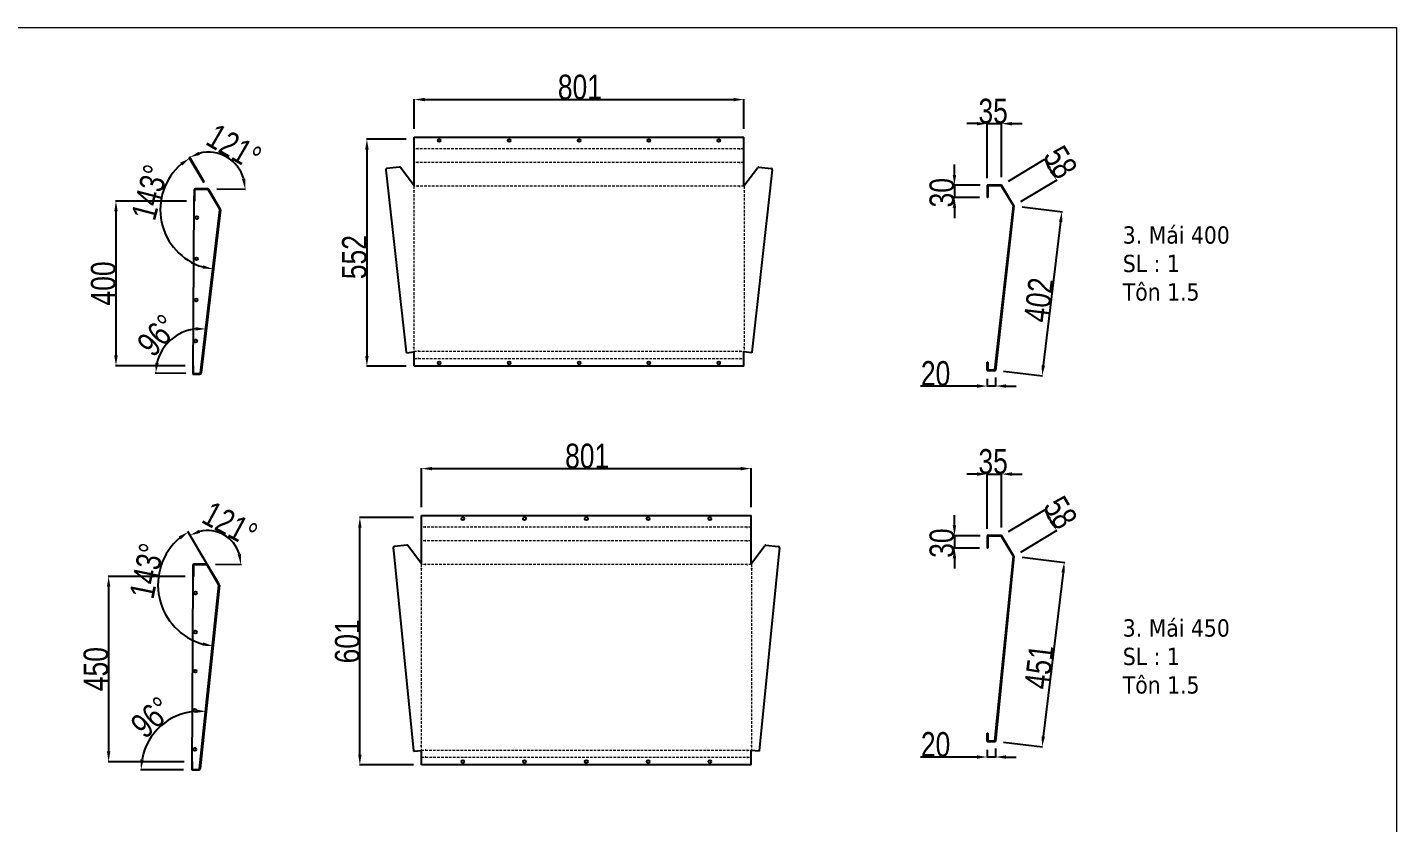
# Model space of a CAD drawing. Header units: inches. Extents: x 21 to 136330, y 8 to 58290.
# Drawn here: x 58396 to 61724, y 37889 to 39821 of the extents above; entities that cross this region are included whole.
import ezdxf
from ezdxf.enums import TextEntityAlignment as Align

# ---------------------------------------------------------------- set-up
doc = ezdxf.new("R2010")
doc.units = ezdxf.units.IN
doc.header["$MEASUREMENT"] = 0
doc.linetypes.add('HIDDEN', pattern=[9.525, 6.35, -3.175])
doc.layers.add('0 TĂNG CỨNG', color=7, linetype='Continuous', lineweight=15)
doc.layers.add('@.0.DM. NÉT ĐỨT', color=8, linetype='HIDDEN', lineweight=9)
doc.layers.add('@.0.DM. NÉT CHÍNH', color=7, linetype='Continuous')
doc.layers.add('@.DM. KÍCH THƯỚC', color=8, linetype='Continuous', transparency=0.2)
doc.layers.add('@.DM. KÍCH THƯỚC @ 1', color=8, linetype='Continuous', transparency=0.2)
doc.styles.add('ARIAL', font='arial.ttf')
doc.styles.add('Note Text (ISO)', font='tahoma.ttf')
doc.styles.add('roman', font='roman.shx', dxfattribs={"width": 0.8})
doc.styles.add('Tahoma (Input Text)', font='tahoma.ttf')
doc.dimstyles.new('Kích thước Duy Mạnh', dxfattribs={"dimtxt": 30, "dimasz": 25, "dimexe": 1.25, "dimexo": 20, "dimtad": 1, "dimdec": 1, "dimtxsty": 'roman', "dimcen": 2.5, "dimclrd": 8, "dimclre": 8, "dimclrt": 2, "dimadec": 0, "dimazin": 0, "dimtfac": 1, "dimtdec": 1, "dimtix": 1, "dimtmove": 0, "dimatfit": 3, "dimfxl": 1, "dimtfillclr": 1, "dimarcsym": 0})

# ---------------------------------------------------------------- blocks, each defined once
blk = doc.blocks.new('KHUNG KT1')
at = {"color": 7}
blk.add_lwpolyline([(0, 0), (7128, 0), (7128, -5040), (0, -5040)], close=True, dxfattribs=at)
at = {"color": 1, "style": 'Tahoma (Input Text)', "flags": 8}
for tag, p in [('#01', (328.9, -4851.1)), ('#03', (1514.7, -4846.3)), ('#05', (2819, -4851.1)), ('#07', (4424, -4851.1)), ('#09', (5172.9, -4851.1)), ('#02', (189.8, -4995.1)), ('#04', (1755.3, -4995.1)), ('#06', (2727.8, -4995.1)), ('#08', (4382.7, -4995.1)), ('#10', (5172.9, -4995.1))]:
    blk.add_attdef(tag, p, '', height=60, dxfattribs=at)
blk.add_attdef('#11', text='', height=60, dxfattribs=at).set_placement((6996, -4961.6), align=Align.CENTER)
at = {"layer": '0 TĂNG CỨNG', "color": 1, "style": 'ARIAL'}
blk.add_attdef('#12', (852.8, -4987.6), '', height=60, dxfattribs=at)
blk = doc.blocks.new('*D2199')
at = {"layer": '@.DM. KÍCH THƯỚC', "lineweight": -2, "transparency": 16777216}
for p, q in [((60704.1, 39586.9), (60679.1, 39586.9)), ((60729.1, 39586.9), (60763.9, 39586.9)), ((60788.9, 39586.9), (60813.9, 39586.9))]:
    blk.add_line(p, q, dxfattribs=at)
at = {"layer": '@.DM. KÍCH THƯỚC', "color": 8, "lineweight": -2, "transparency": 16777216}
for p, q in [((60729.1, 39454.3), (60729.1, 39588.1)), ((60763.9, 39456.9), (60763.9, 39588.1))]:
    blk.add_line(p, q, dxfattribs=at)
at = {"layer": '@.DM. KÍCH THƯỚC', "transparency": 16777216}
for points in [[(60704.1, 39591), (60704.1, 39582.7), (60729.1, 39586.9)], [(60788.9, 39591), (60788.9, 39582.7), (60763.9, 39586.9)]]:
    blk.add_solid(points, dxfattribs=at)
at = {"layer": 'Defpoints', "color": 0, "transparency": 16777216}
for p in [(60763.9, 39586.9), (60729.1, 39434.3), (60763.9, 39436.9)]:
    blk.add_point(p, dxfattribs=at)
at = {"layer": '@.DM. KÍCH THƯỚC', "color": 2, "transparency": 16777216, "insert": (60707.7, 39647.5), "char_height": 60, "attachment_point": 1, "style": 'roman'}
blk.add_mtext('35', dxfattribs=at)
blk = doc.blocks.new('*D2200')
at = {"layer": '@.DM. KÍCH THƯỚC', "lineweight": -2, "transparency": 16777216}
for p, q in [((60649.3, 39462.3), (60649.3, 39487.3)), ((60649.3, 39437.3), (60649.3, 39407.3)), ((60649.3, 39382.3), (60649.3, 39357.3))]:
    blk.add_line(p, q, dxfattribs=at)
at = {"layer": '@.DM. KÍCH THƯỚC', "color": 8, "lineweight": -2, "transparency": 16777216}
for p, q in [((60712.1, 39437.3), (60648.1, 39437.3)), ((60710.6, 39407.3), (60648.1, 39407.3))]:
    blk.add_line(p, q, dxfattribs=at)
at = {"layer": '@.DM. KÍCH THƯỚC', "transparency": 16777216}
for points in [[(60645.2, 39462.3), (60653.5, 39462.3), (60649.3, 39437.3)], [(60645.2, 39382.3), (60653.5, 39382.3), (60649.3, 39407.3)]]:
    blk.add_solid(points, dxfattribs=at)
at = {"layer": 'Defpoints', "color": 0, "transparency": 16777216}
for p in [(60732.1, 39437.3), (60649.3, 39407.3), (60730.6, 39407.3)]:
    blk.add_point(p, dxfattribs=at)
at = {"layer": '@.DM. KÍCH THƯỚC', "color": 2, "transparency": 16777216, "insert": (60588.7, 39383.4), "char_height": 60, "attachment_point": 1, "rotation": 90, "style": 'roman'}
blk.add_mtext('30', dxfattribs=at)
blk = doc.blocks.new('*D2201')
at = {"layer": '@.DM. KÍCH THƯỚC', "color": 8, "lineweight": -2, "transparency": 16777216}
for p, q in [((60781, 39447.2), (60868.7, 39500.3)), ((60811.1, 39397.6), (60898.8, 39450.7))]:
    blk.add_line(p, q, dxfattribs=at)
at = {"layer": '@.DM. KÍCH THƯỚC', "lineweight": -2, "transparency": 16777216}
blk.add_line((60880.6, 39478.3), (60884.8, 39471.4), dxfattribs=at)
at = {"layer": '@.DM. KÍCH THƯỚC', "transparency": 16777216}
for points in [[(60884.2, 39480.5), (60877, 39476.1), (60867.7, 39499.7)], [(60888.3, 39473.6), (60881.2, 39469.3), (60897.7, 39450)]]:
    blk.add_solid(points, dxfattribs=at)
at = {"layer": 'Defpoints', "color": 0, "transparency": 16777216}
for p in [(60897.7, 39450), (60763.9, 39436.9), (60794, 39387.2)]:
    blk.add_point(p, dxfattribs=at)
at = {"layer": '@.DM. KÍCH THƯỚC', "color": 2, "transparency": 16777216, "insert": (60914.4, 39539.5), "char_height": 60, "attachment_point": 1, "rotation": 301.1891, "style": 'roman'}
blk.add_mtext('58', dxfattribs=at)
blk = doc.blocks.new('*D2202')
at = {"layer": '@.DM. KÍCH THƯỚC', "color": 8, "lineweight": -2, "transparency": 16777216}
for p, q in [((60813.8, 39384.8), (60911.8, 39373)), ((60768.3, 38985.6), (60863.6, 38974.1))]:
    blk.add_line(p, q, dxfattribs=at)
at = {"layer": '@.DM. KÍCH THƯỚC', "lineweight": -2, "transparency": 16777216}
blk.add_line((60907.5, 39348.3), (60865.4, 38999.1), dxfattribs=at)
at = {"layer": '@.DM. KÍCH THƯỚC', "transparency": 16777216}
for points in [[(60903.4, 39348.8), (60911.7, 39347.8), (60910.5, 39373.2)], [(60861.3, 38999.6), (60869.5, 38998.6), (60862.4, 38974.3)]]:
    blk.add_solid(points, dxfattribs=at)
at = {"layer": 'Defpoints', "color": 0, "transparency": 16777216}
for p in [(60794, 39387.2), (60748.4, 38988), (60862.4, 38974.3)]:
    blk.add_point(p, dxfattribs=at)
at = {"layer": '@.DM. KÍCH THƯỚC', "color": 2, "transparency": 16777216, "insert": (60817.6, 39108.9), "char_height": 60, "attachment_point": 1, "rotation": 83.1212, "style": 'roman'}
blk.add_mtext('402', dxfattribs=at)
blk = doc.blocks.new('*D2203')
at = {"layer": '@.DM. KÍCH THƯỚC', "lineweight": -2, "transparency": 16777216}
for p, q in [((60704.1, 38949.4), (60567.2, 38949.4)), ((60749.4, 38949.4), (60729.1, 38949.4)), ((60774.4, 38949.4), (60799.4, 38949.4))]:
    blk.add_line(p, q, dxfattribs=at)
at = {"layer": '@.DM. KÍCH THƯỚC', "color": 8, "lineweight": -2, "transparency": 16777216}
for p, q in [((60729.1, 38967.3), (60729.1, 38948.1)), ((60749.4, 38969.9), (60749.4, 38948.1))]:
    blk.add_line(p, q, dxfattribs=at)
at = {"layer": '@.DM. KÍCH THƯỚC', "transparency": 16777216}
for points in [[(60704.1, 38953.6), (60704.1, 38945.2), (60729.1, 38949.4)], [(60774.4, 38953.6), (60774.4, 38945.2), (60749.4, 38949.4)]]:
    blk.add_solid(points, dxfattribs=at)
at = {"layer": 'Defpoints', "color": 0, "transparency": 16777216}
for p in [(60729.1, 38987.3), (60749.4, 38989.9), (60729.1, 38949.4)]:
    blk.add_point(p, dxfattribs=at)
at = {"layer": '@.DM. KÍCH THƯỚC', "color": 2, "transparency": 16777216, "insert": (60567.8, 39010), "char_height": 60, "attachment_point": 1, "style": 'roman'}
blk.add_mtext('20', dxfattribs=at)
blk = doc.blocks.new('*D2209')
at = {"layer": '@.DM. KÍCH THƯỚC', "lineweight": -2, "transparency": 16777216}
for p, q in [((60704.1, 38735.5), (60679.1, 38735.5)), ((60729.1, 38735.5), (60763.9, 38735.5)), ((60788.9, 38735.5), (60813.9, 38735.5))]:
    blk.add_line(p, q, dxfattribs=at)
at = {"layer": '@.DM. KÍCH THƯỚC', "color": 8, "lineweight": -2, "transparency": 16777216}
for p, q in [((60729.1, 38602.9), (60729.1, 38736.8)), ((60763.9, 38605.5), (60763.9, 38736.8))]:
    blk.add_line(p, q, dxfattribs=at)
at = {"layer": '@.DM. KÍCH THƯỚC', "transparency": 16777216}
for points in [[(60704.1, 38739.7), (60704.1, 38731.4), (60729.1, 38735.5)], [(60788.9, 38739.7), (60788.9, 38731.4), (60763.9, 38735.5)]]:
    blk.add_solid(points, dxfattribs=at)
at = {"layer": 'Defpoints', "color": 0, "transparency": 16777216}
for p in [(60763.9, 38735.5), (60729.1, 38582.9), (60763.9, 38585.5)]:
    blk.add_point(p, dxfattribs=at)
at = {"layer": '@.DM. KÍCH THƯỚC', "color": 2, "transparency": 16777216, "insert": (60707.7, 38796.2), "char_height": 60, "attachment_point": 1, "style": 'roman'}
blk.add_mtext('35', dxfattribs=at)
blk = doc.blocks.new('*D2258')
at = {"layer": '@.DM. KÍCH THƯỚC', "lineweight": -2, "transparency": 16777216}
for p, q in [((60649.3, 38610.9), (60649.3, 38635.9)), ((60649.3, 38585.9), (60649.3, 38555.9)), ((60649.3, 38530.9), (60649.3, 38505.9))]:
    blk.add_line(p, q, dxfattribs=at)
at = {"layer": '@.DM. KÍCH THƯỚC', "color": 8, "lineweight": -2, "transparency": 16777216}
for p, q in [((60712.1, 38585.9), (60648.1, 38585.9)), ((60710.6, 38555.9), (60648.1, 38555.9))]:
    blk.add_line(p, q, dxfattribs=at)
at = {"layer": '@.DM. KÍCH THƯỚC', "transparency": 16777216}
for points in [[(60645.2, 38610.9), (60653.5, 38610.9), (60649.3, 38585.9)], [(60645.2, 38530.9), (60653.5, 38530.9), (60649.3, 38555.9)]]:
    blk.add_solid(points, dxfattribs=at)
at = {"layer": 'Defpoints', "color": 0, "transparency": 16777216}
for p in [(60732.1, 38585.9), (60649.3, 38555.9), (60730.6, 38555.9)]:
    blk.add_point(p, dxfattribs=at)
at = {"layer": '@.DM. KÍCH THƯỚC', "color": 2, "transparency": 16777216, "insert": (60588.7, 38532.1), "char_height": 60, "attachment_point": 1, "rotation": 90, "style": 'roman'}
blk.add_mtext('30', dxfattribs=at)
blk = doc.blocks.new('*D2259')
at = {"layer": '@.DM. KÍCH THƯỚC', "color": 8, "lineweight": -2, "transparency": 16777216}
for p, q in [((60781, 38595.9), (60868.7, 38649)), ((60811.1, 38546.2), (60898.8, 38599.3))]:
    blk.add_line(p, q, dxfattribs=at)
at = {"layer": '@.DM. KÍCH THƯỚC', "lineweight": -2, "transparency": 16777216}
blk.add_line((60880.6, 38627), (60884.8, 38620.1), dxfattribs=at)
at = {"layer": '@.DM. KÍCH THƯỚC', "transparency": 16777216}
for points in [[(60884.2, 38629.1), (60877, 38624.8), (60867.7, 38648.3)], [(60888.3, 38622.2), (60881.2, 38617.9), (60897.7, 38598.7)]]:
    blk.add_solid(points, dxfattribs=at)
at = {"layer": 'Defpoints', "color": 0, "transparency": 16777216}
for p in [(60763.9, 38585.5), (60897.7, 38598.7), (60794, 38535.9)]:
    blk.add_point(p, dxfattribs=at)
at = {"layer": '@.DM. KÍCH THƯỚC', "color": 2, "transparency": 16777216, "insert": (60914.4, 38688.2), "char_height": 60, "attachment_point": 1, "rotation": 301.1891, "style": 'roman'}
blk.add_mtext('58', dxfattribs=at)
blk = doc.blocks.new('*D2260')
at = {"layer": '@.DM. KÍCH THƯỚC', "color": 8, "lineweight": -2, "transparency": 16777216}
for p, q in [((60813.8, 38533.5), (60917.7, 38521)), ((60768.3, 38084.3), (60863.6, 38072.8))]:
    blk.add_line(p, q, dxfattribs=at)
at = {"layer": '@.DM. KÍCH THƯỚC', "lineweight": -2, "transparency": 16777216}
blk.add_line((60913.5, 38496.3), (60865.4, 38097.8), dxfattribs=at)
at = {"layer": '@.DM. KÍCH THƯỚC', "transparency": 16777216}
for points in [[(60909.3, 38496.8), (60917.6, 38495.8), (60916.5, 38521.1)], [(60861.3, 38098.2), (60869.5, 38097.3), (60862.4, 38072.9)]]:
    blk.add_solid(points, dxfattribs=at)
at = {"layer": 'Defpoints', "color": 0, "transparency": 16777216}
for p in [(60794, 38535.9), (60748.4, 38086.7), (60862.4, 38072.9)]:
    blk.add_point(p, dxfattribs=at)
at = {"layer": '@.DM. KÍCH THƯỚC', "color": 2, "transparency": 16777216, "insert": (60818.8, 38217.7), "char_height": 60, "attachment_point": 1, "rotation": 83.1212, "style": 'roman'}
blk.add_mtext('451', dxfattribs=at)
blk = doc.blocks.new('*D2261')
at = {"layer": '@.DM. KÍCH THƯỚC', "lineweight": -2, "transparency": 16777216}
for p, q in [((60704.1, 38048.1), (60567.2, 38048.1)), ((60749.4, 38048.1), (60729.1, 38048.1)), ((60774.4, 38048.1), (60799.4, 38048.1))]:
    blk.add_line(p, q, dxfattribs=at)
at = {"layer": '@.DM. KÍCH THƯỚC', "color": 8, "lineweight": -2, "transparency": 16777216}
for p, q in [((60729.1, 38065.9), (60729.1, 38046.8)), ((60749.4, 38068.6), (60749.4, 38046.8))]:
    blk.add_line(p, q, dxfattribs=at)
at = {"layer": '@.DM. KÍCH THƯỚC', "transparency": 16777216}
for points in [[(60704.1, 38052.2), (60704.1, 38043.9), (60729.1, 38048.1)], [(60774.4, 38052.2), (60774.4, 38043.9), (60749.4, 38048.1)]]:
    blk.add_solid(points, dxfattribs=at)
at = {"layer": 'Defpoints', "color": 0, "transparency": 16777216}
for p in [(60729.1, 38085.9), (60749.4, 38088.6), (60729.1, 38048.1)]:
    blk.add_point(p, dxfattribs=at)
at = {"layer": '@.DM. KÍCH THƯỚC', "color": 2, "transparency": 16777216, "insert": (60567.8, 38108.7), "char_height": 60, "attachment_point": 1, "style": 'roman'}
blk.add_mtext('20', dxfattribs=at)
blk = doc.blocks.new('*D2118')
at = {"layer": '@.DM. KÍCH THƯỚC', "color": 8, "lineweight": -2, "transparency": 16777216}
for p, q in [((59334, 38630.2), (59202.7, 38630.2)), ((59334, 38028.9), (59202.7, 38028.9))]:
    blk.add_line(p, q, dxfattribs=at)
at = {"layer": '@.DM. KÍCH THƯỚC', "lineweight": -2, "transparency": 16777216}
blk.add_line((59204, 38053.9), (59204, 38605.2), dxfattribs=at)
at = {"layer": '@.DM. KÍCH THƯỚC', "transparency": 16777216}
for points in [[(59199.8, 38605.2), (59208.1, 38605.2), (59204, 38630.2)], [(59199.8, 38053.9), (59208.1, 38053.9), (59204, 38028.9)]]:
    blk.add_solid(points, dxfattribs=at)
at = {"layer": 'Defpoints', "color": 0, "transparency": 16777216}
for p in [(59204, 38630.2), (59354, 38630.2), (59354, 38028.9)]:
    blk.add_point(p, dxfattribs=at)
at = {"layer": '@.DM. KÍCH THƯỚC', "color": 2, "transparency": 16777216, "insert": (59143.3, 38275.6), "char_height": 60, "attachment_point": 1, "rotation": 90, "style": 'roman'}
blk.add_mtext('601', dxfattribs=at)
blk = doc.blocks.new('*D2119')
at = {"layer": '@.DM. KÍCH THƯỚC', "color": 8, "lineweight": -2, "transparency": 16777216}
for p, q in [((59354, 38655.2), (59354, 38750.1)), ((60155, 38655.2), (60155, 38750.1))]:
    blk.add_line(p, q, dxfattribs=at)
at = {"layer": '@.DM. KÍCH THƯỚC', "lineweight": -2, "transparency": 16777216}
blk.add_line((59379, 38748.8), (60130, 38748.8), dxfattribs=at)
at = {"layer": '@.DM. KÍCH THƯỚC', "transparency": 16777216}
for points in [[(59379, 38753), (59379, 38744.7), (59354, 38748.8)], [(60130, 38753), (60130, 38744.7), (60155, 38748.8)]]:
    blk.add_solid(points, dxfattribs=at)
at = {"layer": 'Defpoints', "color": 0, "transparency": 16777216}
for p in [(60155, 38748.8), (59354, 38635.2), (60155, 38635.2)]:
    blk.add_point(p, dxfattribs=at)
at = {"layer": '@.DM. KÍCH THƯỚC', "color": 2, "transparency": 16777216, "insert": (59703, 38809.5), "char_height": 60, "attachment_point": 1, "style": 'roman'}
blk.add_mtext('801', dxfattribs=at)
blk = doc.blocks.new('*D2120')
at = {"layer": '@.DM. KÍCH THƯỚC', "color": 8, "lineweight": -2, "transparency": 16777216}
for p, q in [((59336.3, 39574.1), (59336.3, 39646.7)), ((60137.3, 39574.1), (60137.3, 39646.7))]:
    blk.add_line(p, q, dxfattribs=at)
at = {"layer": '@.DM. KÍCH THƯỚC', "lineweight": -2, "transparency": 16777216}
blk.add_line((59361.3, 39645.4), (60112.3, 39645.4), dxfattribs=at)
at = {"layer": '@.DM. KÍCH THƯỚC', "transparency": 16777216}
for points in [[(59361.3, 39649.6), (59361.3, 39641.3), (59336.3, 39645.4)], [(60112.3, 39649.6), (60112.3, 39641.3), (60137.3, 39645.4)]]:
    blk.add_solid(points, dxfattribs=at)
at = {"layer": 'Defpoints', "color": 0, "transparency": 16777216}
for p in [(60137.3, 39645.4), (59336.3, 39554.1), (60137.3, 39554.1)]:
    blk.add_point(p, dxfattribs=at)
at = {"layer": '@.DM. KÍCH THƯỚC', "color": 2, "transparency": 16777216, "insert": (59685.3, 39706), "char_height": 60, "attachment_point": 1, "style": 'roman'}
blk.add_mtext('801', dxfattribs=at)
blk = doc.blocks.new('*D2121')
at = {"layer": '@.DM. KÍCH THƯỚC', "color": 8, "lineweight": -2, "transparency": 16777216}
for p, q in [((59316.3, 39549.1), (59219.8, 39549.1)), ((59316.3, 38997.5), (59219.8, 38997.5))]:
    blk.add_line(p, q, dxfattribs=at)
at = {"layer": '@.DM. KÍCH THƯỚC', "lineweight": -2, "transparency": 16777216}
blk.add_line((59221.1, 39524.1), (59221.1, 39022.5), dxfattribs=at)
at = {"layer": '@.DM. KÍCH THƯỚC', "transparency": 16777216}
for points in [[(59216.9, 39524.1), (59225.3, 39524.1), (59221.1, 39549.1)], [(59216.9, 39022.5), (59225.3, 39022.5), (59221.1, 38997.5)]]:
    blk.add_solid(points, dxfattribs=at)
at = {"layer": 'Defpoints', "color": 0, "transparency": 16777216}
for p in [(59336.3, 39549.1), (59221.1, 38997.5), (59336.3, 38997.5)]:
    blk.add_point(p, dxfattribs=at)
at = {"layer": '@.DM. KÍCH THƯỚC', "color": 2, "transparency": 16777216, "insert": (59160.5, 39209.1), "char_height": 60, "attachment_point": 1, "rotation": 90, "style": 'roman'}
blk.add_mtext('552', dxfattribs=at)
blk = doc.blocks.new('*D2416')
at = {"layer": '@.DM. KÍCH THƯỚC', "color": 8, "lineweight": -2, "transparency": 16777216}
for p, q in [((58825.6, 39445.8), (58789.9, 39506.3)), ((58856.1, 39428.3), (58926.3, 39427.9))]:
    blk.add_line(p, q, dxfattribs=at)
at = {"layer": '@.DM. KÍCH THƯỚC', "lineweight": -2, "transparency": 16777216}
blk.add_arc((58835.9, 39428.4), 89.2, 15.7461, 104.4778, dxfattribs=at)
at = {"layer": '@.DM. KÍCH THƯỚC', "transparency": 16777216}
for points in [[(58815.2, 39510.9), (58812, 39518.6), (58790.5, 39505.2)], [(58925.9, 39453.2), (58917.6, 39452.1), (58925.1, 39427.9)]]:
    blk.add_solid(points, dxfattribs=at)
at = {"layer": 'Defpoints', "color": 0, "transparency": 16777216}
for p in [(58851, 39516.3), (58835.8, 39428.6), (58835.9, 39428.4), (58836.1, 39428.4)]:
    blk.add_point(p, dxfattribs=at)
at = {"layer": '@.DM. KÍCH THƯỚC', "color": 2, "transparency": 16777216, "insert": (58855.8, 39590.1), "char_height": 60, "attachment_point": 1, "rotation": 329.8609, "style": 'roman'}
blk.add_mtext('121°', dxfattribs=at)
blk = doc.blocks.new('*D2417')
at = {"layer": '@.DM. KÍCH THƯỚC', "color": 8, "lineweight": -2, "transparency": 16777216}
for p, q in [((58825.3, 39443.4), (58789.4, 39504.1)), ((58819.2, 39001.3), (58847, 39234.9))]:
    blk.add_line(p, q, dxfattribs=at)
at = {"layer": '@.DM. KÍCH THƯỚC', "lineweight": -2, "transparency": 16777216}
blk.add_arc((58864, 39377.9), 145.3, 130.4651, 253.3399, dxfattribs=at)
at = {"layer": '@.DM. KÍCH THƯỚC', "transparency": 16777216}
for points in [[(58767.3, 39491.9), (58772.2, 39485.1), (58790.1, 39503)], [(58823.2, 39242.8), (58821.5, 39234.7), (58846.9, 39233.7)]]:
    blk.add_solid(points, dxfattribs=at)
at = {"layer": 'Defpoints', "color": 0, "transparency": 16777216}
for p in [(58835.5, 39426.2), (58864, 39377.9), (58746, 39293.2), (58816.8, 38981.4)]:
    blk.add_point(p, dxfattribs=at)
at = {"layer": '@.DM. KÍCH THƯỚC', "color": 2, "transparency": 16777216, "insert": (58647.5, 39363.3), "char_height": 60, "attachment_point": 1, "rotation": 75.4491, "style": 'roman'}
blk.add_mtext('143°', dxfattribs=at)
blk = doc.blocks.new('*D2382')
at = {"layer": '@.DM. KÍCH THƯỚC', "color": 8, "lineweight": -2, "transparency": 16777216}
for p, q in [((58819.2, 39001.3), (58829.7, 39089.5)), ((58781, 38980.3), (58706.5, 38980.8))]:
    blk.add_line(p, q, dxfattribs=at)
at = {"layer": '@.DM. KÍCH THƯỚC', "lineweight": -2, "transparency": 16777216}
blk.add_arc((58816.7, 38980.1), 108.9, 96.388, 166.4529, dxfattribs=at)
at = {"layer": '@.DM. KÍCH THƯỚC', "transparency": 16777216}
for points in [[(58804.6, 39092.5), (58804.5, 39084.2), (58829.5, 39088.2)], [(58714.9, 39005.1), (58706.6, 39006.1), (58707.7, 38980.8)]]:
    blk.add_solid(points, dxfattribs=at)
at = {"layer": 'Defpoints', "color": 0, "transparency": 16777216}
for p in [(58770, 39078.5), (58801, 38980.2), (58816.7, 38980.1), (58816.8, 38981.4)]:
    blk.add_point(p, dxfattribs=at)
at = {"layer": '@.DM. KÍCH THƯỚC', "color": 2, "transparency": 16777216, "insert": (58657.5, 39057.2), "char_height": 60, "attachment_point": 1, "rotation": 47.612, "style": 'roman'}
blk.add_mtext('96°', dxfattribs=at)
blk = doc.blocks.new('*D2383')
at = {"layer": '@.DM. KÍCH THƯỚC', "color": 8, "lineweight": -2, "transparency": 16777216}
for p, q in [((58822.6, 38533.9), (58790.5, 38588)), ((58853, 38516.4), (58916, 38516.1))]:
    blk.add_line(p, q, dxfattribs=at)
at = {"layer": '@.DM. KÍCH THƯỚC', "lineweight": -2, "transparency": 16777216}
blk.add_arc((58832.9, 38516.5), 81.9, 17.2752, 103.1046, dxfattribs=at)
at = {"layer": '@.DM. KÍCH THƯỚC', "transparency": 16777216}
for points in [[(58815.9, 38592.4), (58812.8, 38600.1), (58791.1, 38586.9)], [(58915.2, 38541.5), (58906.9, 38540.2), (58914.7, 38516.1)]]:
    blk.add_solid(points, dxfattribs=at)
at = {"layer": 'Defpoints', "color": 0, "transparency": 16777216}
for p in [(58895.5, 38569.2), (58832.8, 38516.7), (58832.9, 38516.5), (58833, 38516.5)]:
    blk.add_point(p, dxfattribs=at)
at = {"layer": '@.DM. KÍCH THƯỚC', "color": 2, "transparency": 16777216, "insert": (58844.3, 38672.3), "char_height": 60, "attachment_point": 1, "rotation": 331.5957, "style": 'roman'}
blk.add_mtext('121°', dxfattribs=at)
blk = doc.blocks.new('*D2384')
at = {"layer": '@.DM. KÍCH THƯỚC', "color": 8, "lineweight": -2, "transparency": 16777216}
for p, q in [((58849.8, 38487.9), (58785.8, 38595.9)), ((58860.4, 38445.5), (58846.9, 38316.6))]:
    blk.add_line(p, q, dxfattribs=at)
at = {"layer": '@.DM. KÍCH THƯỚC', "lineweight": -2, "transparency": 16777216}
blk.add_arc((58862.6, 38466.4), 149.4, 130.2713, 254.3985, dxfattribs=at)
at = {"layer": '@.DM. KÍCH THƯỚC', "transparency": 16777216}
for points in [[(58763.6, 38583.8), (58768.5, 38577), (58786.4, 38594.9)], [(58823.2, 38326.6), (58821.7, 38318.4), (58847, 38317.8)]]:
    blk.add_solid(points, dxfattribs=at)
at = {"layer": 'Defpoints', "color": 0, "transparency": 16777216}
for p in [(58860, 38470.7), (58862.5, 38465.4), (58862.6, 38466.4), (58742.1, 38378.1)]:
    blk.add_point(p, dxfattribs=at)
at = {"layer": '@.DM. KÍCH THƯỚC', "color": 2, "transparency": 16777216, "insert": (58643.1, 38441.3), "char_height": 60, "attachment_point": 1, "rotation": 78.4472, "style": 'roman'}
blk.add_mtext('143°', dxfattribs=at)
blk = doc.blocks.new('*D2385')
at = {"layer": '@.DM. KÍCH THƯỚC', "color": 8, "lineweight": -2, "transparency": 16777216}
for p, q in [((58860.4, 38445.5), (58830.2, 38157.8)), ((58775.3, 38016.8), (58670.8, 38017.3))]:
    blk.add_line(p, q, dxfattribs=at)
at = {"layer": '@.DM. KÍCH THƯỚC', "lineweight": -2, "transparency": 16777216}
blk.add_arc((58815.3, 38016.6), 143.2, 94.0106, 169.6962, dxfattribs=at)
at = {"layer": '@.DM. KÍCH THƯỚC', "transparency": 16777216}
for points in [[(58805.4, 38163.7), (58805.2, 38155.3), (58830.3, 38159.1)], [(58678.5, 38041.8), (58670.2, 38042.6), (58672.1, 38017.3)]]:
    blk.add_solid(points, dxfattribs=at)
at = {"layer": 'Defpoints', "color": 0, "transparency": 16777216}
for p in [(58862.5, 38465.4), (58752.8, 38145.5), (58795.3, 38016.7), (58815.3, 38016.6)]:
    blk.add_point(p, dxfattribs=at)
at = {"layer": '@.DM. KÍCH THƯỚC', "color": 2, "transparency": 16777216, "insert": (58641.5, 38134.5), "char_height": 60, "attachment_point": 1, "rotation": 41.9989, "style": 'roman'}
blk.add_mtext('96°', dxfattribs=at)
blk = doc.blocks.new('*D2391')
at = {"layer": '@.DM. KÍCH THƯỚC', "color": 8, "lineweight": -2, "transparency": 16777216}
for p, q in [((58782.2, 39398.7), (58609.8, 39398.7)), ((58779.7, 38998.7), (58609.8, 38998.7))]:
    blk.add_line(p, q, dxfattribs=at)
at = {"layer": '@.DM. KÍCH THƯỚC', "lineweight": -2, "transparency": 16777216}
blk.add_line((58611.1, 39373.7), (58611.1, 39023.7), dxfattribs=at)
at = {"layer": '@.DM. KÍCH THƯỚC', "transparency": 16777216}
for points in [[(58606.9, 39373.7), (58615.3, 39373.7), (58611.1, 39398.7)], [(58606.9, 39023.7), (58615.3, 39023.7), (58611.1, 38998.7)]]:
    blk.add_solid(points, dxfattribs=at)
at = {"layer": 'Defpoints', "color": 0, "transparency": 16777216}
for p in [(58802.2, 39398.7), (58611.1, 38998.7), (58799.7, 38998.7)]:
    blk.add_point(p, dxfattribs=at)
at = {"layer": '@.DM. KÍCH THƯỚC', "color": 2, "transparency": 16777216, "insert": (58580.5, 39198.7), "char_height": 60, "attachment_point": 5, "rotation": 90, "style": 'roman'}
blk.add_mtext('400', dxfattribs=at)
blk = doc.blocks.new('*D2392')
at = {"layer": '@.DM. KÍCH THƯỚC', "color": 8, "lineweight": -2, "transparency": 16777216}
for p, q in [((58779.2, 38486.7), (58592, 38486.7)), ((58777, 38036.7), (58592, 38036.7))]:
    blk.add_line(p, q, dxfattribs=at)
at = {"layer": '@.DM. KÍCH THƯỚC', "lineweight": -2, "transparency": 16777216}
blk.add_line((58593.3, 38461.7), (58593.3, 38061.7), dxfattribs=at)
at = {"layer": '@.DM. KÍCH THƯỚC', "transparency": 16777216}
for points in [[(58589.1, 38461.7), (58597.4, 38461.7), (58593.3, 38486.7)], [(58589.1, 38061.7), (58597.4, 38061.7), (58593.3, 38036.7)]]:
    blk.add_solid(points, dxfattribs=at)
at = {"layer": 'Defpoints', "color": 0, "transparency": 16777216}
for p in [(58799.2, 38486.7), (58593.3, 38036.7), (58797, 38036.7)]:
    blk.add_point(p, dxfattribs=at)
at = {"layer": '@.DM. KÍCH THƯỚC', "color": 2, "transparency": 16777216, "insert": (58562.7, 38261.7), "char_height": 60, "attachment_point": 5, "rotation": 90, "style": 'roman'}
blk.add_mtext('450', dxfattribs=at)

msp = doc.modelspace()

# ---------------------------------------------------------------- linework, layer by layer
at = {"layer": '@.0.DM. NÉT CHÍNH'}
for p, q in [((59336.2733, 39436.022), (59336.2733, 39554.1383)), ((59336.2733, 39554.1383), (60137.2733, 39554.1383)), ((60137.2733, 39436.022), (60137.2733, 39554.1383)), ((59299.7901, 39481.3704), (59269.6786, 39477.9827)), ((59336.2733, 39436.022), (59302.5093, 39480.2106)), ((60137.2733, 39436.022), (60171.0373, 39480.2106)), ((60173.7565, 39481.3704), (60203.8679, 39477.9827)), ((59267.0328, 39474.6661), (59269.4924, 39452.8041)), ((59269.4924, 39452.8041), (59316.838, 39031.9591)), ((60204.0542, 39452.8041), (60156.7085, 39031.9591)), ((60206.5137, 39474.6661), (60204.0542, 39452.8041)), ((58800.8837, 39425.671), (58800.7416, 39398.6715)), ((58802.3159, 39410.1615), (58800.8159, 39410.1712)), ((58802.3837, 39425.6613), (58802.2416, 39398.6618)), ((58834.1941, 39426.9559), (58803.8933, 39427.1516)), ((58834.2038, 39428.4559), (58803.903, 39428.6516)), ((58834.2038, 39428.4559), (58835.9024, 39428.4449)), ((58835.4757, 39426.2194), (58862.7724, 39380.052)), ((58836.7668, 39426.9828), (58835.9024, 39428.4449)), ((58863.0644, 39382.5053), (58836.7668, 39426.9828)), ((59336.2733, 39435.9049), (59336.2733, 39434.9172)), ((60137.2733, 39435.9049), (60137.2733, 39434.9172)), ((58800.7416, 39398.6715), (58798.0055, 38980.1805)), ((58802.2416, 39398.6618), (58800.7416, 39398.6715)), ((58802.2707, 39403.1617), (58800.7707, 39403.1714)), ((58816.8229, 38981.3913), (58863.9698, 39377.4214)), ((58865.4593, 39377.2441), (58818.3124, 38981.2139)), ((58863.0644, 39382.5053), (58862.4803, 39377.5987)), ((58865.4593, 39377.2441), (58862.4803, 39377.5987)), ((58862.7724, 39380.052), (58863.7715, 39378.3621)), ((58865.0627, 39379.1256), (58863.0644, 39382.5053)), ((58863.7715, 39378.3621), (58865.0627, 39379.1256)), ((59316.838, 39031.9591), (59317.0057, 39030.4685)), ((59317.0057, 39030.4685), (59336.2733, 39032.6362)), ((59336.2733, 39032.7733), (59336.2733, 39033.8104)), ((59336.2733, 38997.5234), (59336.2733, 39032.6362)), ((60137.2733, 39032.7733), (60137.2733, 39033.8104)), ((60137.2733, 38997.5234), (60137.2733, 39032.6362)), ((60156.5408, 39030.4685), (60137.2733, 39032.6362)), ((60156.7085, 39031.9591), (60156.5408, 39030.4685)), ((58798.0055, 38980.1805), (58797.9958, 38978.6805)), ((58797.9958, 38978.6805), (58814.9765, 38978.5708)), ((58798.1573, 38998.68), (58798.0152, 38981.6804)), ((58799.583, 38987.1705), (58798.083, 38987.1802)), ((58799.6282, 38994.1704), (58798.1282, 38994.1801)), ((58799.6572, 38998.6703), (58798.1573, 38998.68)), ((58798.1573, 38998.68), (58798.1573, 38998.68)), ((58799.5151, 38981.6708), (58799.6572, 38998.6703)), ((58801.0054, 38980.1611), (58815.155, 38980.0697)), ((58815.3334, 38981.5686), (58814.9765, 38978.5708)), ((58814.9765, 38978.5708), (58815.314, 38978.5687)), ((58815.155, 38980.0697), (58815.3237, 38980.0686)), ((58815.314, 38978.5687), (58815.3237, 38980.0686)), ((58815.3334, 38981.5686), (58818.3124, 38981.2139)), ((60137.2733, 38997.5234), (59336.2733, 38997.5234)), ((60729.1217, 38987.2576), (60729.1217, 39007.2576)), ((60729.1217, 39007.2576), (60730.6217, 39007.2576)), ((60730.6217, 39007.2576), (60730.6218, 38988.7576)), ((59353.9693, 38517.0861), (59353.9693, 38635.1962)), ((59353.9693, 38635.1962), (60154.9693, 38635.1962)), ((60154.9693, 38517.0861), (60154.9693, 38635.1962)), ((59285.2223, 38556.5708), (59287.4111, 38534.68)), ((59318.06, 38562.8692), (59287.9089, 38559.8544)), ((59353.9693, 38517.0861), (59320.7646, 38561.6759)), ((60154.9693, 38517.0861), (60188.1741, 38561.6759)), ((60190.8787, 38562.8692), (60221.0298, 38559.8544)), ((60223.7164, 38556.5708), (60221.5276, 38534.68)), ((58797.8497, 38513.7072), (58797.7376, 38486.7075)), ((58799.3497, 38513.6996), (58799.2375, 38486.6998)), ((58831.1584, 38515.0374), (58800.8573, 38515.1919)), ((58831.166, 38516.5374), (58800.865, 38516.6919)), ((58831.166, 38516.5374), (58832.8646, 38516.5287)), ((58832.4409, 38514.3026), (58859.7848, 38468.1987)), ((58860.0474, 38470.6964), (58833.731, 38515.0678)), ((59287.4111, 38534.68), (59334.5264, 38063.5292)), ((59353.9693, 38516.9556), (59353.9693, 38515.9679)), ((60154.9693, 38516.9556), (60154.9693, 38515.9679)), ((60221.5276, 38534.68), (60174.4123, 38063.5292)), ((58797.7376, 38486.7075), (58795.3288, 38018.2129)), ((58799.2375, 38486.6998), (58797.7376, 38486.7075)), ((58799.2605, 38491.1998), (58797.7605, 38491.2074)), ((58799.2962, 38498.1997), (58797.7962, 38498.2073)), ((58814.113, 38019.4682), (58861.014, 38465.5442)), ((58862.5057, 38465.3873), (58815.6048, 38019.3114)), ((58860.0474, 38470.6964), (58859.5222, 38465.701)), ((58862.5057, 38465.3873), (58859.5222, 38465.701)), ((58859.7848, 38468.1987), (58860.8123, 38466.4662)), ((58862.1025, 38467.2314), (58860.0474, 38470.6964)), ((58860.8123, 38466.4662), (58862.1025, 38467.2314)), ((60729.1217, 38085.9203), (60729.1217, 38105.9203)), ((60729.1217, 38105.9203), (60730.6217, 38105.9203)), ((60730.6217, 38105.9203), (60730.6218, 38087.4203)), ((59334.5264, 38063.5292), (59334.6757, 38062.0367)), ((59334.6757, 38062.0367), (59353.9693, 38063.9662)), ((59353.9693, 38064.1159), (59353.9693, 38065.153)), ((59353.9693, 38028.8862), (59353.9693, 38063.9662)), ((60154.9693, 38064.1159), (60154.9693, 38065.153)), ((60154.9693, 38028.8862), (60154.9693, 38063.9662)), ((60174.263, 38062.0367), (60154.9693, 38063.9662)), ((60174.4123, 38063.5292), (60174.263, 38062.0367)), ((58795.3288, 38018.2129), (58795.3212, 38016.7129)), ((58795.3212, 38016.7129), (58812.306, 38016.6266)), ((58795.4482, 38036.7126), (58795.3364, 38019.7129)), ((58796.8897, 38025.2051), (58795.3897, 38025.2128)), ((58796.9253, 38032.2051), (58795.4253, 38032.2127)), ((58795.4483, 38036.7126), (58795.4482, 38036.7126)), ((58796.9481, 38036.705), (58795.4483, 38036.7126)), ((58796.8364, 38019.7053), (58796.9481, 38036.705)), ((58798.3287, 38018.1977), (58812.4636, 38018.1259)), ((58812.6212, 38019.6251), (58812.306, 38016.6266)), ((58812.306, 38016.6266), (58812.606, 38016.6251)), ((58812.4636, 38018.1259), (58812.6136, 38018.1251)), ((58812.606, 38016.6251), (58812.6136, 38018.1251)), ((58812.6212, 38019.6251), (58815.6048, 38019.3114)), ((60154.9693, 38028.8862), (59353.9693, 38028.8862))]:
    msp.add_line(p, q, dxfattribs=at)
at = {"layer": '@.0.DM. NÉT CHÍNH', "color": 1}
for p, q in [((59346.6964, 39525.4418), (59345.1964, 39525.4418)), ((60126.8502, 39525.4418), (60128.3502, 39525.4418)), ((59346.6964, 39492.3311), (59345.1964, 39492.3311)), ((60126.8502, 39492.3311), (60128.3502, 39492.3311)), ((59335.5768, 39425.6694), (59335.5768, 39424.1694)), ((59346.6964, 39434.9172), (59345.1964, 39434.9172)), ((60126.8502, 39434.9172), (60128.3502, 39434.9172)), ((60137.9697, 39425.6694), (60137.9697, 39424.1694)), ((59335.5768, 39043.0582), (59335.5768, 39044.5582)), ((60137.9697, 39043.0582), (60137.9697, 39044.5582)), ((59346.6964, 39033.8104), (59345.1964, 39033.8104)), ((59346.6964, 39016.2199), (59345.1964, 39016.2199)), ((60126.8502, 39033.8104), (60128.3502, 39033.8104)), ((60126.8502, 39016.2199), (60128.3502, 39016.2199)), ((59364.3924, 38606.4998), (59362.8924, 38606.4998)), ((60144.5462, 38606.4998), (60146.0462, 38606.4998)), ((59364.3924, 38573.3891), (59362.8924, 38573.3891)), ((60144.5462, 38573.3891), (60146.0462, 38573.3891)), ((59364.3924, 38515.9679), (59362.8924, 38515.9679)), ((60144.5462, 38515.9679), (60146.0462, 38515.9679)), ((59353.2729, 38506.7201), (59353.2729, 38505.2201)), ((60155.6658, 38506.7201), (60155.6658, 38505.2201)), ((59353.2729, 38074.4008), (59353.2729, 38075.9008)), ((59364.3924, 38065.153), (59362.8924, 38065.153)), ((59364.3924, 38047.5827), (59362.8924, 38047.5827)), ((60144.5462, 38065.153), (60146.0462, 38065.153)), ((60144.5462, 38047.5827), (60146.0462, 38047.5827)), ((60155.6658, 38074.4008), (60155.6658, 38075.9008))]:
    msp.add_line(p, q, dxfattribs=at)
at = {"layer": '@.0.DM. NÉT CHÍNH', "color": 0}
for p, q in [((60729.1217, 39437.2577), (60729.1217, 39407.2577)), ((60764.1217, 39437.2577), (60729.1217, 39437.2577)), ((60730.6217, 39435.7577), (60730.6217, 39407.2577)), ((60763.2724, 39435.7577), (60730.6217, 39435.7577)), ((60763.2724, 39435.7577), (60792.572, 39386.9254)), ((60794.1222, 39387.2574), (60764.1217, 39437.2577)), ((60730.6217, 39407.2577), (60729.1217, 39407.2577)), ((60747.7897, 38988.7576), (60792.572, 39386.9254)), ((60794.1222, 39387.2574), (60749.1217, 38987.2576)), ((60729.1217, 38988.7576), (60729.1217, 38987.2576)), ((60729.1217, 38988.7576), (60747.7897, 38988.7576)), ((60729.1217, 38987.2576), (60749.1217, 38987.2576)), ((60729.1217, 38585.9204), (60729.1217, 38555.9204)), ((60764.1217, 38585.9204), (60729.1217, 38585.9204)), ((60730.6217, 38584.4204), (60730.6217, 38555.9204)), ((60763.2724, 38584.4204), (60730.6217, 38584.4204)), ((60763.2724, 38584.4204), (60792.572, 38535.5881)), ((60794.1222, 38535.9201), (60764.1217, 38585.9204)), ((60730.6217, 38555.9204), (60729.1217, 38555.9204)), ((60747.7897, 38087.4203), (60792.572, 38535.5881)), ((60794.1222, 38535.9201), (60749.1217, 38085.9203)), ((60729.1217, 38087.4203), (60729.1217, 38085.9203)), ((60729.1217, 38087.4203), (60747.7897, 38087.4203)), ((60729.1217, 38085.9203), (60749.1217, 38085.9203))]:
    msp.add_line(p, q, dxfattribs=at)
at = {"layer": '@.0.DM. NÉT CHÍNH'}
for centre in [(59396.7733, 39546.1383), (59566.7733, 39546.1383), (59736.7733, 39546.1383), (59906.7733, 39546.1383), (60076.7733, 39546.1383), (60076.7733, 39546.1383), (58807.4508, 39358.6272), (58806.8047, 39258.6293), (58806.1586, 39158.6314), (58805.5125, 39058.6335), (59396.7733, 39005.5234), (59566.7733, 39005.5234), (59736.7733, 39005.5234), (59906.7733, 39005.5234), (60076.7733, 39005.5234), (60076.7733, 39005.5234), (59454.4693, 38627.1962), (59604.4693, 38627.1962), (59754.4693, 38627.1962), (59904.4693, 38627.1962), (60054.4693, 38627.1962), (60054.4693, 38627.1962), (58804.5085, 38446.6724), (58804.0253, 38351.6736), (58803.542, 38256.6748), (58803.0587, 38161.6761), (58802.5754, 38066.6773), (59454.4693, 38036.8862), (59604.4693, 38036.8862), (59754.4693, 38036.8862), (59904.4693, 38036.8862), (60054.4693, 38036.8862), (60054.4693, 38036.8862)]:
    msp.add_circle(centre, 3.5, dxfattribs=at)
for centre, radius, start, end in [((59270.014, 39475.0015), 3, 96.419, 186.419), ((59300.1255, 39478.3892), 3, 37.383, 96.419), ((60173.4211, 39478.3892), 3, 83.581, 142.617), ((60203.5325, 39475.0015), 3, 353.581, 83.581), ((58803.8837, 39425.6516), 3, 89.6299558, 179.6299558), ((58803.8837, 39425.6516), 1.5, 89.6299558, 179.6299558), ((58834.1845, 39425.4559), 1.5, 30.5939558, 89.6299558), ((58834.1845, 39425.4559), 3, 30.5939558, 89.6299558), ((58862.4803, 39377.5987), 1.5, 353.2109558, 30.5939558), ((58862.4803, 39377.5987), 3, 353.2109558, 30.5939558), ((58801.0151, 38981.6611), 3, 179.6299558, 269.6299558), ((58801.0151, 38981.6611), 1.5, 179.6299558, 269.6299558), ((58815.3334, 38981.5686), 3, 269.6299558, 353.2109558), ((58815.3334, 38981.5686), 1.5, 269.6299558, 353.2109558), ((59288.2074, 38556.8693), 3, 95.71, 185.71), ((59318.3585, 38559.8841), 3, 36.674, 95.71), ((60190.5802, 38559.8841), 3, 84.29, 143.326), ((60220.7313, 38556.8693), 3, 354.29, 84.29), ((58800.8497, 38513.6919), 3, 89.7079042, 179.7079042), ((58800.8497, 38513.6919), 1.5, 89.7079042, 179.7079042), ((58831.1507, 38513.5374), 1.5, 30.6719042, 89.7079042), ((58831.1507, 38513.5374), 3, 30.6719042, 89.7079042), ((58859.5222, 38465.701), 1.5, 353.9979042, 30.6719042), ((58859.5222, 38465.701), 3, 353.9979042, 30.6719042), ((58798.3364, 38019.6977), 3, 179.7089042, 269.7089042), ((58798.3364, 38019.6977), 1.5, 179.7089042, 269.7089042), ((58812.6212, 38019.6251), 3, 269.7089042, 353.9979042), ((58812.6212, 38019.6251), 1.5, 269.7089042, 353.9979042)]:
    msp.add_arc(centre, radius, start, end, dxfattribs=at)
at = {"layer": '@.0.DM. NÉT ĐỨT'}
for p, q in [((60137.2733, 39525.4418), (59336.2733, 39525.4418)), ((60137.2733, 39492.3311), (59336.2733, 39492.3311)), ((59335.5768, 39434.9172), (59335.5768, 39033.8104)), ((60137.9697, 39434.9172), (59335.5768, 39434.9172)), ((60137.9697, 39434.9172), (60137.9697, 39033.8104)), ((59335.5768, 39033.8104), (60137.9697, 39033.8104)), ((59336.2733, 39016.2199), (60137.2733, 39016.2199)), ((60154.9693, 38606.4998), (59353.9693, 38606.4998)), ((60154.9693, 38573.3891), (59353.9693, 38573.3891)), ((60155.6658, 38515.9679), (59353.2729, 38515.9679)), ((59353.2729, 38515.9679), (59353.2729, 38065.153)), ((60155.6658, 38515.9679), (60155.6658, 38065.153)), ((59353.2729, 38065.153), (60155.6658, 38065.153)), ((59353.9693, 38047.5827), (60154.9693, 38047.5827))]:
    msp.add_line(p, q, dxfattribs=at)

# ---------------------------------------------------------------- block references
at = {"layer": '0 TĂNG CỨNG', "color": 1, "xscale": 0.8792977987369557, "yscale": 0.8792977987369557, "zscale": 0.8792977987369557}
msp.add_blockref('KHUNG KT1', (55456.5906, 39820.7875), dxfattribs=at)

# ---------------------------------------------------------------- texts
at = {"layer": '@.0.DM. NÉT CHÍNH', "color": 2, "char_height": 42, "width": 551.411705, "attachment_point": 1, "line_spacing_factor": 0.987884, "style": 'Note Text (ISO)'}
for s, insert in [('3. Mái 400\\PSL : 1\\PTôn 1.5', (61058.5669, 39337.4187)), ('3. Mái 450\\PSL : 1\\PTôn 1.5', (61058.5669, 38382.6741))]:
    msp.add_mtext(s, dxfattribs=dict(at, insert=insert))

# ---------------------------------------------------------------- dimensions: what is measured, and where the dimension line sits
at = {"layer": '@.DM. KÍCH THƯỚC @ 1', "color": 0}
for base, p1, p2, angle, override, picture, middle in [((60137.2733, 39645.417), (59336.2733, 39554.1383), (60137.2733, 39554.1383), 180, {"dimscale": 1, "dimtxt": 60, "dimdec": 0, "dimclrd": 256, "dimtdec": 0, "dimtix": 1, "dimtofl": 0, "dimtmove": 0, "dimatfit": 1}, '*D2120', (59736.7733, 39645.417)), ((59221.0865, 38997.5234), (59336.2733, 39549.1383), (59336.2733, 38997.5234), 90, {"dimscale": 1, "dimtxt": 60, "dimdec": 0, "dimclrd": 256, "dimtdec": 0, "dimtix": 1, "dimtofl": 0, "dimtmove": 0, "dimatfit": 1}, '*D2121', (59221.0865, 39270.8308)), ((60897.719, 39450.0362), (60763.9013, 39436.8683), (60793.9554, 39387.2217), 121.1891039, {"dimscale": 1, "dimtxt": 60, "dimdec": 0, "dimclrd": 256, "dimtdec": 0, "dimtix": 1, "dimtofl": 1, "dimtmove": 0, "dimatfit": 1}, '*D2201', (60882.6919, 39474.8595)), ((60649.3445, 39407.2577), (60732.1217, 39437.2577), (60730.6217, 39407.2577), 270, {"dimscale": 1, "dimtxt": 60, "dimdec": 0, "dimclrd": 256, "dimtdec": 0, "dimtix": 1, "dimtofl": 1, "dimtmove": 0, "dimatfit": 1}, '*D2200', (60649.3445, 39422.2577)), ((60862.3979, 38974.2678), (60793.9554, 39387.2217), (60748.4497, 38988.0144), 83.1211609, {"dimscale": 1, "dimtxt": 60, "dimdec": 0, "dimclrd": 256, "dimtdec": 0, "dimtix": 1, "dimtofl": 0, "dimtmove": 0, "dimatfit": 1}, '*D2202', (60885.1508, 39162.8715)), ((60154.9693, 38748.8334), (59353.9693, 38635.1962), (60154.9693, 38635.1962), 180, {"dimscale": 1, "dimtxt": 60, "dimdec": 0, "dimclrd": 256, "dimtdec": 0, "dimtix": 1, "dimtofl": 0, "dimtmove": 0, "dimatfit": 1}, '*D2119', (59754.4693, 38748.8334)), ((60897.719, 38598.6988), (60763.9013, 38585.531), (60793.9554, 38535.8844), 121.1891039, {"dimscale": 1, "dimtxt": 60, "dimdec": 0, "dimclrd": 256, "dimtdec": 0, "dimtix": 1, "dimtofl": 1, "dimtmove": 0, "dimatfit": 1}, '*D2259', (60882.6919, 38623.5221)), ((59203.9693, 38630.1962), (59353.9693, 38028.8862), (59353.9693, 38630.1962), 90, {"dimscale": 1, "dimtxt": 60, "dimdec": 0, "dimclrd": 256, "dimtdec": 0, "dimtix": 1, "dimtofl": 0, "dimtmove": 0, "dimatfit": 1}, '*D2118', (59203.9693, 38327.0412)), ((60649.3445, 38555.9204), (60732.1217, 38585.9204), (60730.6217, 38555.9204), 270, {"dimscale": 1, "dimtxt": 60, "dimdec": 0, "dimclrd": 256, "dimtdec": 0, "dimtix": 1, "dimtofl": 1, "dimtmove": 0, "dimatfit": 1}, '*D2258', (60649.3445, 38570.9204)), ((60862.3979, 38072.9305), (60793.9554, 38535.8844), (60748.4497, 38086.6771), 83.1211609, {"dimscale": 1, "dimtxt": 60, "dimdec": 0, "dimclrd": 256, "dimtdec": 0, "dimtix": 1, "dimtofl": 0, "dimtmove": 0, "dimatfit": 1}, '*D2260', (60885.1508, 38261.5342))]:
    dim = msp.add_linear_dim(base=base, p1=p1, p2=p2, angle=angle, dimstyle='Kích thước Duy Mạnh', override=override, dxfattribs=at)
    dim.commit()
    dim.dimension.update_dxf_attribs({"geometry": picture, "text_midpoint": middle, "dimtype": 128})
for base, p1, p2, picture, middle in [((60763.9013, 39586.8683), (60729.1217, 39434.2577), (60763.9013, 39436.8683), '*D2199', (60746.5115, 39586.8683)), ((60729.1217, 38949.3945), (60749.4366, 38989.903), (60729.1217, 38987.2576), '*D2203', (60606.6575, 38949.3945)), ((60763.9013, 38735.531), (60729.1217, 38582.9204), (60763.9013, 38585.531), '*D2209', (60746.5115, 38735.531)), ((60729.1217, 38048.0572), (60749.4366, 38088.5656), (60729.1217, 38085.9203), '*D2261', (60606.6575, 38048.0572))]:
    dim = msp.add_linear_dim(base=base, p1=p1, p2=p2, dimstyle='Kích thước Duy Mạnh', override={"dimscale": 1, "dimtxt": 60, "dimdec": 0, "dimclrd": 256, "dimtdec": 0, "dimtix": 1, "dimtofl": 1, "dimtmove": 0, "dimatfit": 1}, dxfattribs=at)
    dim.commit()
    dim.dimension.update_dxf_attribs({"geometry": picture, "text_midpoint": middle, "dimtype": 128})
for base, center, p1, p2, picture, middle in [((58850.9691, 39516.336), (58835.9024, 39428.4449), (58836.0524, 39428.4439), (58835.826, 39428.574), '*D2416', (58880.6764, 39505.5626)), ((58746.001, 39293.2006), (58864.0298, 39377.9253), (58835.4757, 39426.2194), (58816.8229, 38981.3913), '*D2417', (58723.4004, 39414.4279)), ((58770.0194, 39078.513), (58816.6644, 38980.06), (58816.8229, 38981.3913), (58801.0054, 38980.1611), '*D2382', (58736.1989, 39053.5042)), ((58895.5445, 38569.178), (58832.8646, 38516.5287), (58833.0145, 38516.528), (58832.788, 38516.6578), '*D2383', (58871.8036, 38588.532)), ((58742.0909, 38378.0968), (58862.6097, 38466.3762), (58860.0474, 38470.6964), (58862.5057, 38465.3873), '*D2384', (58716.2441, 38496.295)), ((58752.7501, 38145.4618), (58815.3209, 38016.6113), (58862.5057, 38465.3873), (58795.3212, 38016.7129), '*D2385', (58719.477, 38123.0608))]:
    dim = msp.add_angular_dim_3p(base=base, center=center, p1=p1, p2=p2, dimstyle='Kích thước Duy Mạnh', override={"dimscale": 1, "dimtxt": 60, "dimdec": 0, "dimclrd": 256, "dimtdec": 0, "dimtix": 1, "dimtofl": 0, "dimtmove": 0, "dimatfit": 1}, dxfattribs=at)
    dim.commit()
    dim.dimension.update_dxf_attribs({"geometry": picture, "text_midpoint": middle, "dimtype": 133})
for base, p1, p2, picture, middle in [((58611.0972, 38998.6703), (58802.2416, 39398.6618), (58799.6582, 38998.6703), '*D2391', (58580.4722, 39198.666)), ((58593.2832, 38036.705), (58799.2375, 38486.6998), (58796.9513, 38036.705), '*D2392', (58562.6582, 38261.7024))]:
    dim = msp.add_linear_dim(base=base, p1=p1, p2=p2, angle=90, dimstyle='Kích thước Duy Mạnh', override={"dimscale": 1, "dimtxt": 60, "dimdec": 0, "dimclrd": 256, "dimtdec": 0, "dimtix": 1, "dimtofl": 0, "dimtmove": 0, "dimatfit": 1}, dxfattribs=at)
    dim.commit()
    dim.dimension.update_dxf_attribs({"geometry": picture, "text_midpoint": middle})

doc.saveas('drawing.dxf')
